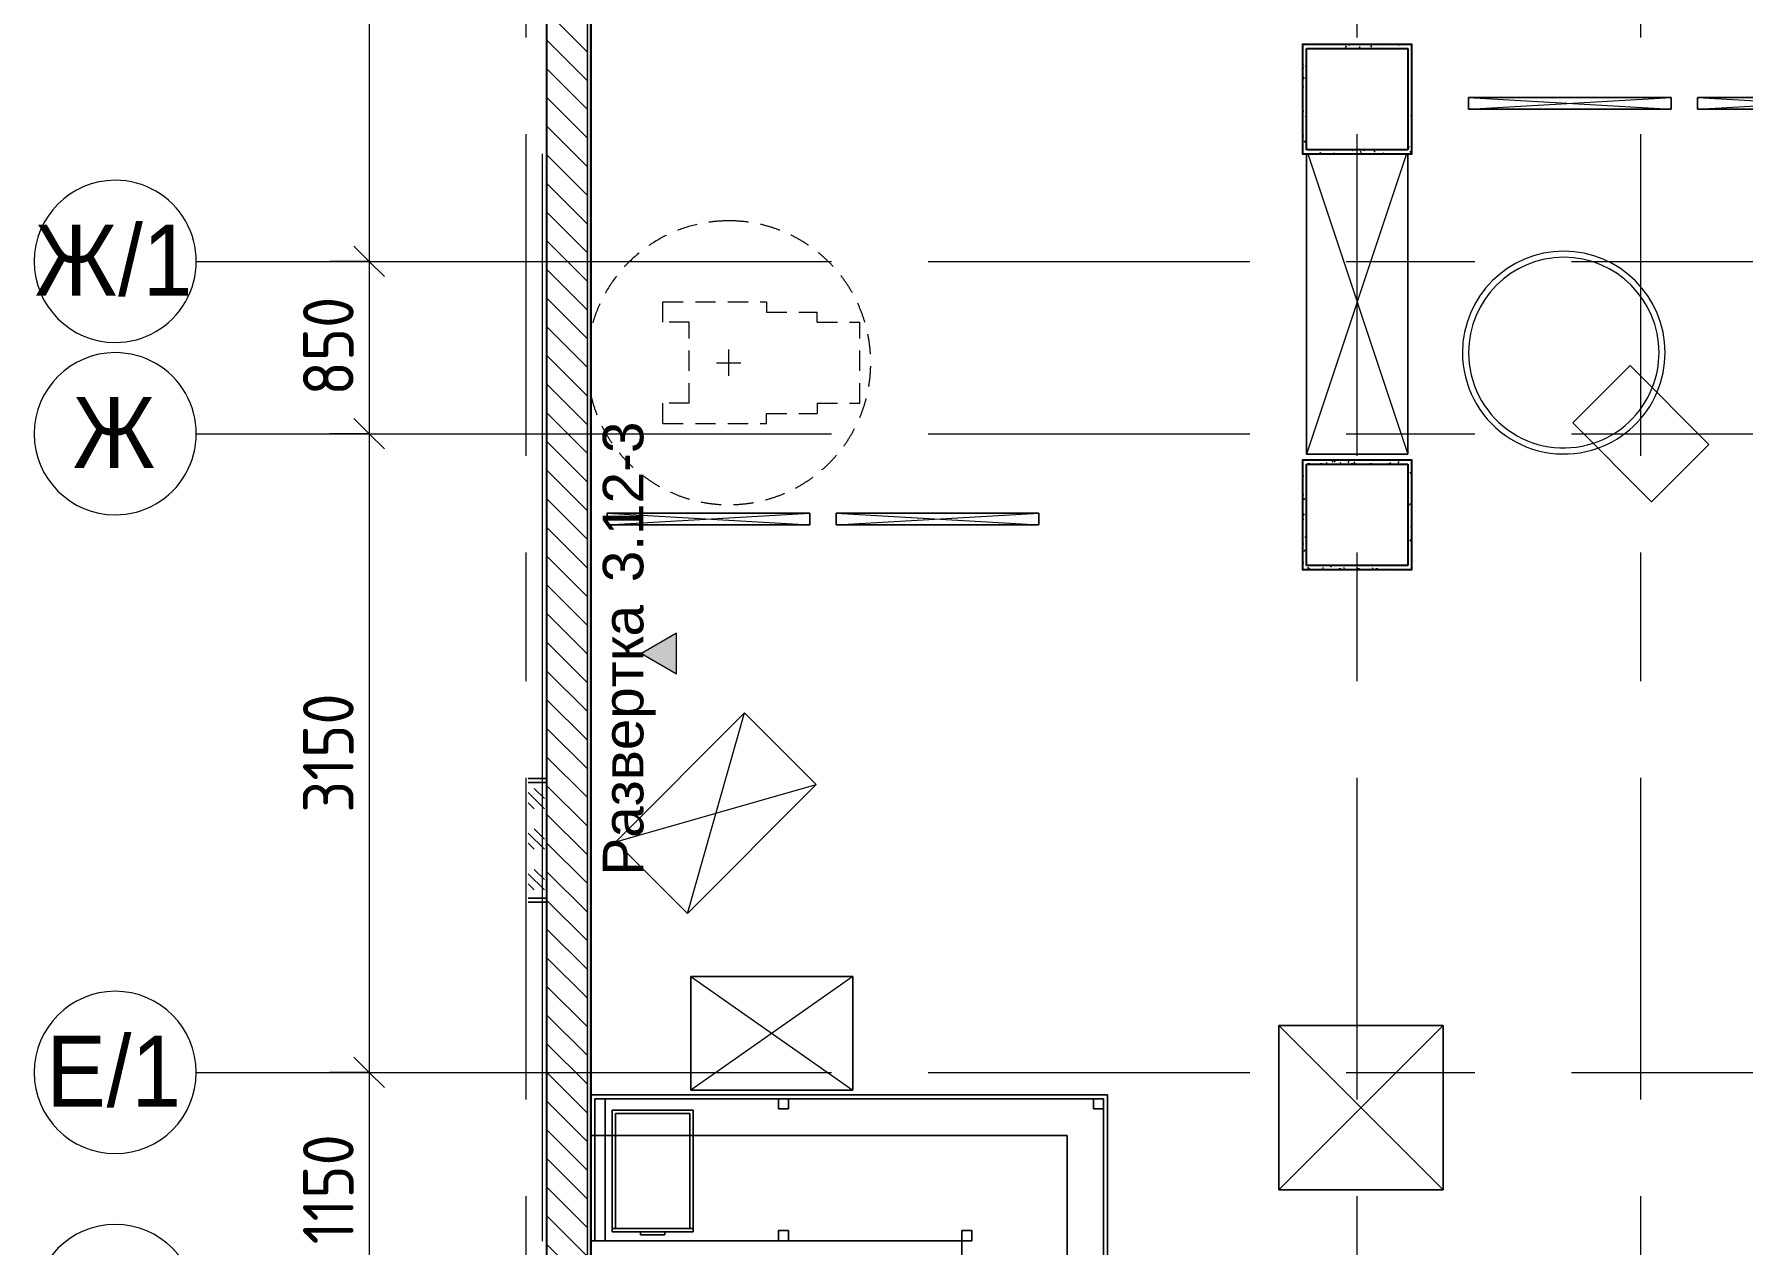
# Model space of a CAD drawing. Header units: millimetres. Extents: x 63432 to 177405, y -1987 to 27578.
# Drawn here: x 64032 to 72464, y 17300 to 23270 of the extents above; entities that cross this region are included whole.
import ezdxf

# ---------------------------------------------------------------- set-up
doc = ezdxf.new("R2010")
doc.units = ezdxf.units.MM
doc.linetypes.add('200_ШТРИХ__ш1_п0_6_', pattern=[160, 100, -60])
doc.linetypes.add('Осевая', pattern=[3175, 635, -476.25, 1587.5, -476.25])
for name, color, linetype, lineweight in [('A-ANNO-DIMS', 7, 'Continuous', 9), ('A-ANNO-DIMS-100', 7, 'Continuous', 9), ('A-WALL', 7, 'Continuous', 9), ('G-ANNO-SYMB', 7, 'Continuous', 9), ('I-FURN', 7, 'Continuous', 9), ('I-FURN-4', 7, '200_ШТРИХ__ш1_п0_6_', 13), ('I-FURN-5', 7, '200_ШТРИХ__ш1_п0_6_', 9), ('I-WALL', 7, 'Continuous', 9), ('Оси', 7, 'Continuous', 9), ('Оси-1', 7, 'Continuous', 20), ('Оси-2', 7, 'Осевая', 9)]:
    doc.layers.add(name, color=color, linetype=linetype, lineweight=lineweight)
for name, color, linetype, lineweight, true_color in [('A-WALL-1', 7, 'Continuous', 25, 0x3c3c3c), ('A-WALL-FNSH-2', 7, 'Continuous', 13, 0x3c3c3c), ('I-FURN-1', 7, 'Continuous', 9, 0xf0f0f0), ('I-FURN-3', 11, 'Continuous', 9, 0xffaaaa)]:
    doc.layers.add(name, color=color, linetype=linetype, lineweight=lineweight, true_color=true_color)
doc.styles.add('Arial', font='arial.ttf', dxfattribs={"width": 0.9, "height": 350})
doc.styles.add('Arial_1', font='arial.ttf', dxfattribs={"height": 200})
doc.styles.add('ISOCPEUR', font='isocpeur.ttf', dxfattribs={"width": 0.9, "height": 250})
doc.dimstyles.new('ISO-2_5_0_9К_БОЛЬШОЙ', dxfattribs={"dimscale": 304.8, "dimtxt": 248.995294, "dimasz": 0.492126, "dimexe": 0.393701, "dimexo": 0.984252, "dimgap": 0, "dimtad": 1, "dimdec": 0, "dimrnd": 10, "dimzin": 0, "dimdsep": 46, "dimtxsty": 'ISOCPEUR', "dimblk1": 'OBLIQUE', "dimblk2": 'OBLIQUE', "dimsah": 1, "dimcen": 0.09, "dimdle": 0.393701, "dimazin": 0, "dimtfac": 1, "dimtdec": 4, "dimtix": 1, "dimtmove": 0, "dimatfit": 3, "dimfxl": 1, "dimtvp": 1, "dimtolj": 1, "dimtzin": 0, "dimarcsym": 2})
pattern_1 = [(0, (0, 0), (121.92, 30.48), [10.058, -81.382, 10.058, -81.382, -487.68]), (0, (0, 0), (121.92, 30.48), [-182.88, 10.058, -172.822, 10.058, -81.382, -213.36]), (0, (0, 0), (121.92, 30.48), [-457.2, 10.058, -50.902, 10.058, -142.342]), (120, (45.72, 15.24), (-87.356454, 90.345817), [10.058, -81.382, 10.058, -81.382, -487.68]), (120, (45.72, 15.24), (-87.356454, 90.345817), [-182.88, 10.058, -172.822, 10.058, -81.382, -213.36]), (120, (45.72, 15.24), (-87.356454, 90.345817), [-457.2, 10.058, -50.902, 10.058, -142.342]), (240, (60.96, 76.2), (-34.563546, -120.825817), [10.058, -81.382, 10.058, -81.382, -487.68]), (240, (60.96, 76.2), (-34.563546, -120.825817), [-182.88, 10.058, -172.822, 10.058, -81.382, -213.36]), (240, (60.96, 76.2), (-34.563546, -120.825817), [-457.2, 10.058, -50.902, 10.058, -142.342])]

# ---------------------------------------------------------------- blocks, each defined once
blk = doc.blocks.new('Шкаф параметрический - 1_304 2-30449701-План разверток пом_3_12_ Этаж 3')
at = {"layer": 'I-FURN-1'}
for p, q in [((20, 6.7), (1500, 500)), ((1500, 500), (20, 500)), ((20, 500), (1500, 500)), ((20, 493.3), (1500, 0)), ((1500, 0), (1500, 500)), ((1500, 500), (1500, 0)), ((20, 0), (1500, 0)), ((1500, 0), (20, 0))]:
    blk.add_line(p, q, dxfattribs=at)
blk = doc.blocks.new('Перегородка - 4_39-26233664-План разверток пом_3_12_ Этаж 3')
at = {"layer": 'I-FURN-1'}
for p, q in [((0, 0), (1000, 58.2)), ((0, 58.2), (1000, 0)), ((1000, 58.2), (0, 58.2)), ((0, 58.2), (0, 0)), ((0, 0), (0, 58.2)), ((0, 58.2), (1000, 58.2)), ((0, 0), (1000, 0)), ((1000, 0), (0, 0)), ((1000, 0), (1000, 58.2)), ((1000, 58.2), (1000, 0))]:
    blk.add_line(p, q, dxfattribs=at)
blk = doc.blocks.new('ПУФ2 - 1_52а-32356763-План разверток пом_3_12_ Этаж 3')
at = {"layer": 'I-FURN-1'}
for radius, start, end in [(500, 360, 180), (500, 0, 180), (470, 360, 180), (470, 0, 180), (500, 180, 289.59586), (500, 180, 289.59586), (470, 180, 287.89029), (470, 180, 287.89029), (470, 338.36531, 360), (470, 338.36531, 360), (500, 336.89236, 360), (500, 336.89236, 360), (470, 288, 338.36531), (470, 288, 338.36531), (500, 289.59586, 336.89236), (500, 289.59586, 336.89236)]:
    blk.add_arc((0, 0), radius, start, end, dxfattribs=at)
blk = doc.blocks.new('Стол базовый прямоугольный - 1_74-26233720-План разверток пом_3_12_ Этаж 3')
at = {"layer": 'I-FURN-1'}
for p, q in [((275, 200), (-275, 200)), ((-275, 200), (-275, -200)), ((275, -200), (275, 200)), ((-275, -200), (275, -200))]:
    blk.add_line(p, q, dxfattribs=at)
blk = doc.blocks.new('FRT_2D_Символ _разворот МГН_1 - D1_4_Символ доступности разворота МГН _360__-18618045-План разверток пом_3_12_ Этаж 3')
at = {"layer": 'I-FURN'}
for p, q in [((-65, 0), (65, 0)), ((0, 60.4), (0, -59.6))]:
    blk.add_line(p, q, dxfattribs=at)
at = {"layer": 'I-FURN-4'}
for p, q in [((-300, 325.4), (-300, -185.8)), ((-300, 325.4), (-200, 325.4)), ((-200, 195.4), (-200, 325.4)), ((200, 325.4), (300, 325.4)), ((200, 195.4), (200, 325.4)), ((300, 325.4), (300, -185.8)), ((-200, 195.4), (200, 195.4)), ((-300, -185.8), (-250, -185.8)), ((-250, -185.8), (-250, -435.8)), ((300, -185.8), (250, -185.8)), ((250, -185.8), (250, -435.8)), ((-200, -435.8), (-250, -435.8)), ((-200, -435.8), (-200, -645.8)), ((200, -435.8), (250, -435.8)), ((200, -435.8), (200, -645.8)), ((-200, -645.8), (200, -645.8))]:
    blk.add_line(p, q, dxfattribs=at)
at = {"layer": 'I-FURN-5'}
for start, end in [(103.2624, 360), (360, 76.97475)]:
    blk.add_arc((0, 0), 700, start, end, dxfattribs=at)
blk = doc.blocks.new('Шкаф параметрический - 1_303-26231838-План разверток пом_3_12_ Этаж 3')
at = {"layer": 'I-FURN-1'}
for p, q in [((0, 0), (900, -500)), ((0, -500), (900, 0)), ((900, 0), (0, 0)), ((0, 0), (0, -500)), ((0, -500), (0, 0)), ((0, 0), (900, 0)), ((900, -500), (900, 0)), ((900, 0), (900, -500)), ((0, -500), (900, -500)), ((900, -500), (0, -500))]:
    blk.add_line(p, q, dxfattribs=at)
blk = doc.blocks.new('Шкаф параметрический - 1_125-26257964-План разверток пом_3_12_ Этаж 3')
at = {"layer": 'I-FURN-1'}
for p, q in [((0, 0), (560, 800)), ((0, 800), (560, 0)), ((560, 800), (0, 800)), ((0, 800), (0, 0)), ((0, 0), (0, 800)), ((0, 800), (560, 800)), ((560, 0), (560, 800)), ((560, 800), (560, 0)), ((0, 0), (560, 0)), ((560, 0), (0, 0))]:
    blk.add_line(p, q, dxfattribs=at)
blk = doc.blocks.new('Зеркало обычное - 5_36-29793586-План разверток пом_3_12_ Этаж 3')
at = {"layer": 'I-FURN'}
h = blk.add_hatch(dxfattribs=at)
h.set_pattern_fill('FP_29', color=256, style=0, pattern_type=2)
h.set_pattern_definition([(45, (50, 50), (-200, 0), [141.42, -141.42]), (45, (100, 50), (-200, 0), [70.71, -212.13]), (45, (50, 100), (-200, 0), [70.71, -212.13])])
h.paths.add_polyline_path([(285, 60), (-285, 60), (-285, -29.9), (285, -29.9)])
at = {"layer": 'I-FURN-1'}
for p, q in [((-305, 60), (-305, -29.9)), ((-305, -29.9), (-305, 60)), ((-285, 60), (-285, -29.9)), ((-285, -29.9), (-285, 60)), ((-285, -29.9), (-285, 60)), ((-285, -29.9), (-285, 60)), ((285, -29.9), (285, 60)), ((285, 60), (285, -29.9)), ((285, 60), (285, -29.9)), ((285, -29.9), (285, 60)), ((305, -29.9), (305, 60)), ((305, 60), (305, -29.9))]:
    blk.add_line(p, q, dxfattribs=at)
blk = doc.blocks.new('Шкаф параметрический - 1_306-26543793-План разверток пом_3_12_ Этаж 3')
at = {"layer": 'I-FURN-1'}
for p, q in [((0, 0), (810, 810)), ((0, 810), (810, 0)), ((810, 810), (0, 810)), ((0, 810), (0, 0)), ((0, 0), (0, 810)), ((0, 810), (810, 810)), ((810, 0), (810, 810)), ((810, 810), (810, 0)), ((0, 0), (810, 0)), ((810, 0), (0, 0))]:
    blk.add_line(p, q, dxfattribs=at)
blk = doc.blocks.new('Рецепция библиотеки - Рецепция библиотеки-32034482-План разверток пом_3_12_ Этаж 3')
at = {"layer": 'I-FURN-1'}
for p, q in [((1040, 940), (-1509, 940)), ((-1509, 940), (1040, 940)), ((1040, 940), (-1509, 940)), ((-1509, 940), (1040, 940)), ((1040, -2010), (1040, 940)), ((1040, 940), (1040, -2010)), ((1040, -2010), (1040, 940)), ((1040, 940), (1040, -2010)), ((-1440, 920), (-1490, 920)), ((-1490, 920), (-1490, 740)), ((-1490, 740), (-1490, 920)), ((-1490, 920), (-1440, 920)), ((-1490, 740), (-1490, 920)), ((-1490, 920), (1020, 920)), ((-1440, 920), (-1490, 920)), ((-1490, 920), (-1490, 740)), ((-1490, 920), (-1490, 740)), ((1020, 920), (-1490, 920)), ((-1490, 920), (1020, 920)), ((-1490, 740), (-1490, 920)), ((-1440, 740), (-1440, 920)), ((-1440, 920), (-1440, 740)), ((-585, 920), (-1440, 920)), ((-1005.3, 864.5), (-1405.3, 864.5)), ((-1405.3, 864.5), (-1405.3, 740)), ((-1405.3, 740), (-1405.3, 864.5)), ((-1405.3, 864.5), (-1005.3, 864.5)), ((-1005.3, 864.5), (-1405.3, 864.5)), ((-1405.3, 864.5), (-1405.3, 740)), ((-1405.3, 740), (-1405.3, 864.5)), ((-1405.3, 864.5), (-1005.3, 864.5)), ((-1005.3, 864.5), (-1405.3, 864.5)), ((-1405.3, 864.5), (-1405.3, 740)), ((-1405.3, 740), (-1405.3, 864.5)), ((-1405.3, 864.5), (-1005.3, 864.5)), ((-1389.3, 740), (-1389.3, 848.5)), ((-1389.3, 848.5), (-1021.3, 848.5)), ((-1021.3, 848.5), (-1389.3, 848.5)), ((-1389.3, 848.5), (-1389.3, 740)), ((-1021.3, 848.5), (-1021.3, 740)), ((-1021.3, 740), (-1021.3, 848.5)), ((-1005.3, 740), (-1005.3, 864.5)), ((-1005.3, 864.5), (-1005.3, 740)), ((-1005.3, 740), (-1005.3, 864.5)), ((-1005.3, 864.5), (-1005.3, 740)), ((-1005.3, 740), (-1005.3, 864.5)), ((-1005.3, 864.5), (-1005.3, 740)), ((-535, 920), (-585, 920)), ((-585, 920), (-585, 870)), ((-585, 870), (-585, 920)), ((-585, 920), (-535, 920)), ((-535, 920), (-585, 920)), ((-585, 870), (-535, 870)), ((-535, 870), (-585, 870)), ((-535, 870), (-535, 920)), ((-535, 920), (-535, 870)), ((970, 920), (-535, 920)), ((1020, 920), (970, 920)), ((970, 920), (970, 870)), ((970, 870), (970, 920)), ((970, 920), (1020, 920)), ((1020, 920), (970, 920)), ((970, 870), (1020, 870)), ((1020, 870), (970, 870)), ((1020, 870), (1020, 920)), ((1020, 920), (1020, 870)), ((1020, 920), (1020, -1990)), ((1020, 870), (1020, 920)), ((1020, -1990), (1020, 920)), ((1020, 920), (1020, -1990)), ((1020, -835), (1020, 870)), ((-1509, 740), (840, 740)), ((840, 740), (-1509, 740)), ((-1490, 740), (-1490, 220)), ((-1490, 220), (-1490, 740)), ((-1490, 220), (-1490, 740)), ((-1490, 740), (-1490, 220)), ((-1490, 740), (-1490, 220)), ((-1490, 220), (-1490, 740)), ((-1440, 220), (-1440, 740)), ((-1440, 740), (-1440, 220)), ((-1405.3, 740), (-1405.3, 280.5)), ((-1405.3, 280.5), (-1405.3, 740)), ((-1405.3, 740), (-1405.3, 280.5)), ((-1405.3, 280.5), (-1405.3, 740)), ((-1405.3, 740), (-1405.3, 264.5)), ((-1405.3, 264.5), (-1405.3, 740)), ((-1389.3, 280.5), (-1389.3, 740)), ((-1389.3, 740), (-1389.3, 280.5)), ((-1021.3, 740), (-1021.3, 280.5)), ((-1021.3, 280.5), (-1021.3, 740)), ((-1005.3, 280.5), (-1005.3, 740)), ((-1005.3, 740), (-1005.3, 280.5)), ((-1005.3, 280.5), (-1005.3, 740)), ((-1005.3, 740), (-1005.3, 280.5)), ((-1005.3, 264.5), (-1005.3, 740)), ((-1005.3, 740), (-1005.3, 264.5)), ((840, 740), (840, -2010)), ((840, -2010), (840, 740)), ((-1389.3, 280.5), (-1405.3, 280.5)), ((-1405.3, 280.5), (-1405.3, 264.5)), ((-1405.3, 264.5), (-1405.3, 280.5)), ((-1405.3, 280.5), (-1389.3, 280.5)), ((-1005.3, 280.5), (-1405.3, 280.5)), ((-1405.3, 280.5), (-1405.3, 264.5)), ((-1405.3, 264.5), (-1405.3, 280.5)), ((-1405.3, 280.5), (-1389.3, 280.5)), ((-1389.3, 280.5), (-1405.3, 280.5)), ((-1405.3, 280.5), (-1405.3, 264.5)), ((-1405.3, 264.5), (-1405.3, 280.5)), ((-1405.3, 280.5), (-1389.3, 280.5)), ((-1405.3, 280.5), (-1389.3, 280.5)), ((-1389.3, 280.5), (-1405.3, 280.5)), ((-1405.3, 280.5), (-1405.3, 264.5)), ((-1405.3, 264.5), (-1405.3, 280.5)), ((-1405.3, 264.5), (-1265.3, 264.5)), ((-1265.3, 264.5), (-1405.3, 264.5)), ((-1405.3, 264.5), (-1005.3, 264.5)), ((-1265.3, 264.5), (-1405.3, 264.5)), ((-1405.3, 264.5), (-1265.3, 264.5)), ((-1265.3, 264.5), (-1405.3, 264.5)), ((-1405.3, 264.5), (-1265.3, 264.5)), ((-1265.3, 264.5), (-1405.3, 264.5)), ((-1405.3, 264.5), (-1005.3, 264.5)), ((-1005.3, 264.5), (-1405.3, 264.5)), ((-1021.3, 280.5), (-1389.3, 280.5)), ((-1389.3, 280.5), (-1021.3, 280.5)), ((-1389.3, 280.5), (-1021.3, 280.5)), ((-1021.3, 280.5), (-1389.3, 280.5)), ((-1389.3, 280.5), (-1021.3, 280.5)), ((-1145.3, 264.5), (-1265.3, 264.5)), ((-1265.3, 264.5), (-1265.3, 249.5)), ((-1265.3, 249.5), (-1265.3, 264.5)), ((-1265.3, 264.5), (-1145.3, 264.5)), ((-1145.3, 264.5), (-1265.3, 264.5)), ((-1265.3, 264.5), (-1265.3, 249.5)), ((-1265.3, 249.5), (-1265.3, 264.5)), ((-1265.3, 264.5), (-1145.3, 264.5)), ((-1145.3, 264.5), (-1265.3, 264.5)), ((-1265.3, 264.5), (-1265.3, 249.5)), ((-1265.3, 249.5), (-1265.3, 264.5)), ((-1265.3, 264.5), (-1145.3, 264.5)), ((-1265.3, 264.5), (-1145.3, 264.5)), ((-1145.3, 264.5), (-1265.3, 264.5)), ((-1145.3, 264.5), (-1265.3, 264.5)), ((-1265.3, 264.5), (-1145.3, 264.5)), ((-1145.3, 264.5), (-1265.3, 264.5)), ((-1265.3, 264.5), (-1145.3, 264.5)), ((-1145.3, 264.5), (-1265.3, 264.5)), ((-1145.3, 249.5), (-1145.3, 264.5)), ((-1145.3, 264.5), (-1145.3, 249.5)), ((-1145.3, 249.5), (-1145.3, 264.5)), ((-1145.3, 264.5), (-1145.3, 249.5)), ((-1145.3, 249.5), (-1145.3, 264.5)), ((-1145.3, 264.5), (-1145.3, 249.5)), ((-1145.3, 264.5), (-1005.3, 264.5)), ((-1005.3, 264.5), (-1145.3, 264.5)), ((-1005.3, 264.5), (-1145.3, 264.5)), ((-1145.3, 264.5), (-1005.3, 264.5)), ((-1005.3, 264.5), (-1145.3, 264.5)), ((-1145.3, 264.5), (-1005.3, 264.5)), ((-1005.3, 264.5), (-1145.3, 264.5)), ((-1005.3, 280.5), (-1021.3, 280.5)), ((-1021.3, 280.5), (-1005.3, 280.5)), ((-1021.3, 280.5), (-1005.3, 280.5)), ((-1005.3, 280.5), (-1021.3, 280.5)), ((-1021.3, 280.5), (-1005.3, 280.5)), ((-1021.3, 280.5), (-1005.3, 280.5)), ((-1005.3, 280.5), (-1021.3, 280.5)), ((-1005.3, 264.5), (-1005.3, 280.5)), ((-1005.3, 280.5), (-1005.3, 264.5)), ((-1005.3, 264.5), (-1005.3, 280.5)), ((-1005.3, 280.5), (-1005.3, 264.5)), ((-1005.3, 264.5), (-1005.3, 280.5)), ((-1005.3, 280.5), (-1005.3, 264.5)), ((-1005.3, 264.5), (-1005.3, 280.5)), ((-1005.3, 280.5), (-1005.3, 264.5)), ((-535, 270), (-585, 270)), ((-585, 270), (-585, 220)), ((-585, 220), (-585, 270)), ((-585, 270), (-535, 270)), ((-535, 220), (-535, 270)), ((-535, 270), (-535, 220)), ((370, 270), (320, 270)), ((320, 270), (320, 220)), ((320, 220), (320, 270)), ((320, 270), (370, 270)), ((370, 220), (370, 270)), ((370, 270), (370, 220)), ((-1509, 220), (-1490, 220)), ((-1490, 220), (-1509, 220)), ((-1490, 220), (-1440, 220)), ((-1440, 220), (-1490, 220)), ((-1490, 220), (320, 220)), ((320, 220), (-1490, 220)), ((-1265.3, 249.5), (-1145.3, 249.5)), ((-1145.3, 249.5), (-1265.3, 249.5)), ((-1265.3, 249.5), (-1145.3, 249.5)), ((-1145.3, 249.5), (-1265.3, 249.5)), ((-1265.3, 249.5), (-1145.3, 249.5)), ((-1145.3, 249.5), (-1265.3, 249.5)), ((-585, 220), (-535, 220)), ((-535, 220), (-585, 220)), ((320, 220), (370, 220)), ((370, 220), (320, 220)), ((320, 220), (320, -1990)), ((320, -1990), (320, 220)), ((370, -835), (320, -835)), ((320, -835), (320, -885)), ((320, -885), (320, -835)), ((320, -835), (370, -835)), ((370, -885), (370, -835)), ((370, -835), (370, -885)), ((1020, -835), (970, -835)), ((970, -835), (970, -885)), ((970, -885), (970, -835)), ((970, -835), (1020, -835)), ((1020, -885), (1020, -835)), ((1020, -835), (1020, -885)), ((1020, -885), (1020, -835)), ((320, -885), (370, -885)), ((370, -885), (320, -885)), ((970, -885), (1020, -885)), ((1020, -885), (970, -885)), ((1020, -1940), (1020, -885)), ((369.2, -1509.4), (353.2, -1509.4)), ((353.2, -1509.4), (353.2, -1649.4)), ((353.2, -1649.4), (353.2, -1509.4)), ((353.2, -1509.4), (369.2, -1509.4)), ((369.2, -1509.4), (353.2, -1509.4)), ((353.2, -1509.4), (353.2, -1909.4)), ((353.2, -1649.4), (353.2, -1509.4)), ((353.2, -1509.4), (369.2, -1509.4)), ((369.2, -1509.4), (353.2, -1509.4)), ((353.2, -1509.4), (353.2, -1649.4)), ((353.2, -1649.4), (353.2, -1509.4)), ((353.2, -1509.4), (369.2, -1509.4)), ((369.2, -1509.4), (353.2, -1509.4)), ((353.2, -1509.4), (353.2, -1649.4)), ((353.2, -1649.4), (353.2, -1509.4)), ((353.2, -1509.4), (369.2, -1509.4)), ((840, -1509.4), (353.2, -1509.4)), ((353.2, -1509.4), (353.2, -1909.4)), ((353.2, -1909.4), (353.2, -1509.4)), ((353.2, -1509.4), (840, -1509.4)), ((369.2, -1525.4), (369.2, -1509.4)), ((369.2, -1509.4), (369.2, -1525.4)), ((369.2, -1909.4), (369.2, -1509.4)), ((369.2, -1509.4), (369.2, -1525.4)), ((369.2, -1525.4), (369.2, -1509.4)), ((369.2, -1509.4), (369.2, -1525.4)), ((840, -1509.4), (369.2, -1509.4)), ((369.2, -1509.4), (369.2, -1525.4)), ((369.2, -1525.4), (369.2, -1509.4)), ((369.2, -1509.4), (840, -1509.4)), ((840, -1509.4), (369.2, -1509.4)), ((369.2, -1509.4), (840, -1509.4)), ((953.2, -1509.4), (840, -1509.4)), ((840, -1509.4), (953.2, -1509.4)), ((953.2, -1509.4), (840, -1509.4)), ((840, -1509.4), (953.2, -1509.4)), ((953.2, -1509.4), (840, -1509.4)), ((840, -1509.4), (953.2, -1509.4)), ((953.2, -1909.4), (953.2, -1509.4)), ((953.2, -1509.4), (953.2, -1909.4)), ((953.2, -1909.4), (953.2, -1509.4)), ((953.2, -1509.4), (953.2, -1909.4)), ((953.2, -1909.4), (953.2, -1509.4)), ((953.2, -1509.4), (953.2, -1909.4)), ((369.2, -1893.4), (369.2, -1525.4)), ((369.2, -1525.4), (369.2, -1893.4)), ((369.2, -1525.4), (369.2, -1893.4)), ((369.2, -1893.4), (369.2, -1525.4)), ((369.2, -1525.4), (369.2, -1893.4)), ((369.2, -1525.4), (840, -1525.4)), ((840, -1525.4), (369.2, -1525.4)), ((840, -1525.4), (937.2, -1525.4)), ((937.2, -1525.4), (840, -1525.4)), ((937.2, -1525.4), (937.2, -1893.4)), ((937.2, -1893.4), (937.2, -1525.4)), ((353.2, -1649.4), (338.2, -1649.4)), ((338.2, -1649.4), (338.2, -1769.4)), ((338.2, -1769.4), (338.2, -1649.4)), ((338.2, -1649.4), (353.2, -1649.4)), ((353.2, -1649.4), (338.2, -1649.4)), ((338.2, -1649.4), (338.2, -1769.4)), ((338.2, -1769.4), (338.2, -1649.4)), ((338.2, -1649.4), (353.2, -1649.4)), ((353.2, -1649.4), (338.2, -1649.4)), ((338.2, -1649.4), (338.2, -1769.4)), ((338.2, -1769.4), (338.2, -1649.4)), ((338.2, -1649.4), (353.2, -1649.4)), ((353.2, -1769.4), (353.2, -1649.4)), ((353.2, -1649.4), (353.2, -1769.4)), ((353.2, -1769.4), (353.2, -1649.4)), ((353.2, -1649.4), (353.2, -1769.4)), ((353.2, -1769.4), (353.2, -1649.4)), ((353.2, -1649.4), (353.2, -1769.4)), ((353.2, -1649.4), (353.2, -1769.4)), ((353.2, -1769.4), (353.2, -1649.4)), ((353.2, -1769.4), (353.2, -1649.4)), ((353.2, -1649.4), (353.2, -1769.4)), ((353.2, -1769.4), (353.2, -1649.4)), ((353.2, -1649.4), (353.2, -1769.4)), ((353.2, -1769.4), (353.2, -1649.4)), ((338.2, -1769.4), (353.2, -1769.4)), ((353.2, -1769.4), (338.2, -1769.4)), ((338.2, -1769.4), (353.2, -1769.4)), ((353.2, -1769.4), (338.2, -1769.4)), ((338.2, -1769.4), (353.2, -1769.4)), ((353.2, -1769.4), (338.2, -1769.4)), ((353.2, -1769.4), (353.2, -1909.4)), ((353.2, -1909.4), (353.2, -1769.4)), ((353.2, -1909.4), (353.2, -1769.4)), ((353.2, -1769.4), (353.2, -1909.4)), ((353.2, -1909.4), (353.2, -1769.4)), ((353.2, -1769.4), (353.2, -1909.4)), ((353.2, -1909.4), (353.2, -1769.4)), ((353.2, -1909.4), (369.2, -1909.4)), ((369.2, -1909.4), (353.2, -1909.4)), ((353.2, -1909.4), (369.2, -1909.4)), ((369.2, -1909.4), (353.2, -1909.4)), ((353.2, -1909.4), (369.2, -1909.4)), ((369.2, -1909.4), (353.2, -1909.4)), ((353.2, -1909.4), (369.2, -1909.4)), ((369.2, -1909.4), (353.2, -1909.4)), ((353.2, -1909.4), (840, -1909.4)), ((840, -1909.4), (353.2, -1909.4)), ((369.2, -1909.4), (369.2, -1893.4)), ((369.2, -1893.4), (369.2, -1909.4)), ((369.2, -1893.4), (369.2, -1909.4)), ((369.2, -1909.4), (369.2, -1893.4)), ((369.2, -1893.4), (369.2, -1909.4)), ((840, -1893.4), (369.2, -1893.4)), ((369.2, -1893.4), (369.2, -1909.4)), ((369.2, -1909.4), (369.2, -1893.4)), ((369.2, -1893.4), (840, -1893.4)), ((369.2, -1909.4), (840, -1909.4)), ((840, -1909.4), (369.2, -1909.4)), ((369.2, -1909.4), (840, -1909.4)), ((840, -1909.4), (369.2, -1909.4)), ((937.2, -1893.4), (840, -1893.4)), ((840, -1893.4), (937.2, -1893.4)), ((840, -1909.4), (953.2, -1909.4)), ((953.2, -1909.4), (840, -1909.4)), ((840, -1909.4), (953.2, -1909.4)), ((953.2, -1909.4), (840, -1909.4)), ((840, -1909.4), (953.2, -1909.4)), ((953.2, -1909.4), (840, -1909.4)), ((840, -1940), (320, -1940)), ((320, -1940), (320, -1990)), ((320, -1990), (320, -1940)), ((320, -1940), (840, -1940)), ((320, -1990), (840, -1990)), ((840, -1990), (320, -1990)), ((840, -1990), (320, -1990)), ((320, -1990), (320, -2010)), ((320, -2010), (320, -1990)), ((320, -1990), (840, -1990)), ((320, -1990), (840, -1990)), ((840, -1990), (320, -1990)), ((320, -2010), (840, -2010)), ((840, -2010), (320, -2010)), ((1020, -1940), (840, -1940)), ((840, -1940), (1020, -1940)), ((840, -1990), (1020, -1990)), ((1020, -1990), (840, -1990)), ((1020, -1990), (840, -1990)), ((840, -1990), (1020, -1990)), ((840, -1990), (1020, -1990)), ((1020, -1990), (840, -1990)), ((840, -2010), (1040, -2010)), ((1040, -2010), (840, -2010)), ((840, -2010), (1020, -2010)), ((1020, -2010), (840, -2010)), ((1020, -1990), (1020, -1940)), ((1020, -1940), (1020, -1990)), ((1020, -1990), (1020, -1940)), ((1020, -2010), (1040, -2010)), ((1040, -2010), (1020, -2010))]:
    blk.add_line(p, q, dxfattribs=at)
blk = doc.blocks.new('Ось сетки - D8-29747960-План разверток пом_3_12_ Этаж 3')
at = {"layer": 'Оси-1'}
for start, end in [(360, 180), (180, 360)]:
    blk.add_arc((0, 0), 4, start, end, dxfattribs=at)
blk = doc.blocks.new('DIMBLOCK1-План разверток пом_3_12_ Этаж 3')
at = {"layer": 'A-ANNO-DIMS-100', "lineweight": 20}
for p, q in [((65684.9, 27000), (65609.9, 27075)), ((65684.9, 27000), (65759.9, 26925)), ((65684.9, 22150), (65609.9, 22225)), ((65684.9, 22150), (65759.9, 22075))]:
    blk.add_line(p, q, dxfattribs=at)
at = {"layer": 'A-ANNO-DIMS-100'}
for p, q in [((65684.9, 27120), (65684.9, 22150)), ((65491, 27000), (65804.9, 27000)), ((65684.9, 27000), (65491, 27000)), ((65491, 22150), (65804.9, 22150)), ((65684.9, 22150), (65491, 22150))]:
    blk.add_line(p, q, dxfattribs=at)
at = {"layer": 'A-ANNO-DIMS-100', "color": 0, "insert": (65358.3, 24247), "char_height": 250, "width": 787.208, "attachment_point": 1, "rotation": 90, "line_spacing_factor": 1.149209, "style": 'ISOCPEUR'}
blk.add_mtext('4850', dxfattribs=at)
blk = doc.blocks.new('_Oblique')
at = {"color": 0, "linetype": 'ByBlock', "lineweight": -2}
blk.add_line((-0.5, -0.5), (0.5, 0.5), dxfattribs=at)
blk = doc.blocks.new('DIMBLOCK2-План разверток пом_3_12_ Этаж 3')
at = {"layer": 'A-ANNO-DIMS-100', "lineweight": 20}
for p, q in [((65684.9, 22150), (65609.9, 22225)), ((65684.9, 22150), (65759.9, 22075)), ((65684.9, 21300), (65609.9, 21375)), ((65684.9, 21300), (65759.9, 21225))]:
    blk.add_line(p, q, dxfattribs=at)
at = {"layer": 'A-ANNO-DIMS-100'}
for p, q in [((65491, 22150), (65804.9, 22150)), ((65684.9, 22150), (65491, 22150)), ((65684.9, 22150), (65684.9, 21300)), ((65491, 21300), (65804.9, 21300)), ((65684.9, 21300), (65491, 21300))]:
    blk.add_line(p, q, dxfattribs=at)
at = {"layer": 'A-ANNO-DIMS-100', "color": 0, "insert": (65358.3, 21488), "char_height": 250, "width": 568.858, "attachment_point": 1, "rotation": 90, "line_spacing_factor": 1.149209, "style": 'ISOCPEUR'}
blk.add_mtext('850', dxfattribs=at)
blk = doc.blocks.new('DIMBLOCK3-План разверток пом_3_12_ Этаж 3')
at = {"layer": 'A-ANNO-DIMS-100', "lineweight": 20}
for p, q in [((65684.9, 21300), (65609.9, 21375)), ((65684.9, 21300), (65759.9, 21225)), ((65684.9, 18150), (65609.9, 18225)), ((65684.9, 18150), (65759.9, 18075))]:
    blk.add_line(p, q, dxfattribs=at)
at = {"layer": 'A-ANNO-DIMS-100'}
for p, q in [((65491, 21300), (65804.9, 21300)), ((65684.9, 21300), (65491, 21300)), ((65684.9, 21300), (65684.9, 18150)), ((65491, 18150), (65804.9, 18150)), ((65684.9, 18150), (65491, 18150))]:
    blk.add_line(p, q, dxfattribs=at)
at = {"layer": 'A-ANNO-DIMS-100', "color": 0, "insert": (65358.3, 19430.5), "char_height": 250, "width": 706.764, "attachment_point": 1, "rotation": 90, "line_spacing_factor": 1.149209, "style": 'ISOCPEUR'}
blk.add_mtext('3150', dxfattribs=at)
blk = doc.blocks.new('DIMBLOCK4-План разверток пом_3_12_ Этаж 3')
at = {"layer": 'A-ANNO-DIMS-100', "lineweight": 20}
for p, q in [((65684.9, 18150), (65609.9, 18225)), ((65684.9, 18150), (65759.9, 18075)), ((65684.9, 17000), (65609.9, 17075)), ((65684.9, 17000), (65759.9, 16925))]:
    blk.add_line(p, q, dxfattribs=at)
at = {"layer": 'A-ANNO-DIMS-100'}
for p, q in [((65491, 18150), (65804.9, 18150)), ((65684.9, 18150), (65491, 18150)), ((65684.9, 18150), (65684.9, 17000)), ((65491, 17000), (65804.9, 17000)), ((65684.9, 17000), (65491, 17000))]:
    blk.add_line(p, q, dxfattribs=at)
at = {"layer": 'A-ANNO-DIMS-100', "color": 0, "insert": (65358.3, 17302.1), "char_height": 250, "width": 655.049, "attachment_point": 1, "rotation": 90, "line_spacing_factor": 1.149209, "style": 'ISOCPEUR'}
blk.add_mtext('1150', dxfattribs=at)
blk = doc.blocks.new('Фасад - Марка фасада_Указатель-25386507-План разверток пом_3_12_ Этаж 3')
at = {"layer": 'G-ANNO-SYMB'}
blk.add_hatch(color=256, dxfattribs=at).paths.add_polyline_path([(-1, 0), (0, 1.732), (1, 0), (0, 0)])
for p, q in [((0, 1.732), (-1, 0)), ((1, 0), (0, 1.732)), ((-1, 0), (0, 0)), ((0, 0), (1, 0))]:
    blk.add_line(p, q, dxfattribs=at)

msp = doc.modelspace()

# ---------------------------------------------------------------- hatches: boundary and pattern name
at = {"layer": 'I-WALL'}
h = msp.add_hatch(dxfattribs=at)
h.set_pattern_fill('FP_30', color=256, style=0, pattern_type=2)
h.set_pattern_definition(pattern_1)
h.paths.add_polyline_path([(66780, 13620), (66780, 26900), (66760, 26900), (66760, 13620)])
h = msp.add_hatch(dxfattribs=at)
h.set_pattern_fill('FP_4', color=256, style=0, pattern_type=2)
h.set_pattern_definition([(135, (0, 0), (-70.71068, -70.71068), [])])
h.paths.add_polyline_path([(66560, 12320), (66760, 12320), (66760, 26500), (66560, 26500), (66560, 12716)])
h = msp.add_hatch(dxfattribs=at)
h.set_pattern_fill('FP_30', color=256, style=0, pattern_type=2)
h.set_pattern_definition(pattern_1)
h.paths.add_polyline_path([(70810, 23200), (70830, 23200), (70830, 23220), (70290, 23220), (70290, 23200), (70797.4, 23200)])
h = msp.add_hatch(dxfattribs=at)
h.set_pattern_fill('FP_30', color=256, style=0, pattern_type=2)
h.set_pattern_definition(pattern_1)
h.paths.add_polyline_path([(70310, 22680), (70310, 23200), (70290, 23200), (70290, 22680)])
h = msp.add_hatch(dxfattribs=at)
h.set_pattern_fill('FP_30', color=256, style=0, pattern_type=2)
h.set_pattern_definition(pattern_1)
h.paths.add_polyline_path([(70830, 22700), (70830, 23200), (70810, 23200), (70810, 22700)])
h = msp.add_hatch(dxfattribs=at)
h.set_pattern_fill('FP_30', color=256, style=0, pattern_type=2)
h.set_pattern_definition(pattern_1)
h.paths.add_polyline_path([(70310, 22680), (70830, 22680), (70830, 22700), (70310, 22700)])
h = msp.add_hatch(dxfattribs=at)
h.set_pattern_fill('FP_30', color=256, style=0, pattern_type=2)
h.set_pattern_definition(pattern_1)
h.paths.add_polyline_path([(70810, 21150), (70830, 21150), (70830, 21170), (70290, 21170), (70290, 21150), (70797.4, 21150)])
h = msp.add_hatch(dxfattribs=at)
h.set_pattern_fill('FP_30', color=256, style=0, pattern_type=2)
h.set_pattern_definition(pattern_1)
h.paths.add_polyline_path([(70310, 20630), (70310, 21150), (70290, 21150), (70290, 20630)])
h = msp.add_hatch(dxfattribs=at)
h.set_pattern_fill('FP_30', color=256, style=0, pattern_type=2)
h.set_pattern_definition(pattern_1)
h.paths.add_polyline_path([(70830, 20650), (70830, 21150), (70810, 21150), (70810, 20650)])
h = msp.add_hatch(dxfattribs=at)
h.set_pattern_fill('FP_30', color=256, style=0, pattern_type=2)
h.set_pattern_definition(pattern_1)
h.paths.add_polyline_path([(70310, 20630), (70830, 20630), (70830, 20650), (70310, 20650)])

# ---------------------------------------------------------------- linework, layer by layer
at = {"layer": 'A-WALL'}
msp.add_line((66760, 26500), (66760, 13600), dxfattribs=at)
at = {"layer": 'A-WALL-1'}
for p, q in [((66780, 16400.7), (66780, 26880)), ((66560, 26500), (66560, 12320)), ((70830, 23220), (70290, 23220)), ((70290, 23220), (70290, 22680)), ((70310, 23200), (70810, 23200)), ((70310, 22700), (70310, 23200)), ((70810, 23200), (70810, 22700)), ((70830, 22680), (70830, 23220)), ((70810, 22700), (70310, 22700)), ((70290, 22680), (70830, 22680)), ((70830, 21170), (70290, 21170)), ((70290, 21170), (70290, 20630)), ((70830, 20630), (70830, 21170)), ((70310, 21150), (70810, 21150)), ((70310, 20650), (70310, 21150)), ((70810, 21150), (70810, 20650)), ((70290, 20630), (70830, 20630)), ((70810, 20650), (70310, 20650))]:
    msp.add_line(p, q, dxfattribs=at)
at = {"layer": 'A-WALL-FNSH-2'}
for p, q in [((66781, 16400.7), (66781, 26879)), ((70831, 23221), (70289, 23221)), ((70289, 23221), (70289, 22679)), ((70831, 22679), (70831, 23221)), ((66539, 22679), (66539, 17320)), ((66540, 22679), (66539, 22679)), ((66540, 17320), (66540, 22679)), ((70289, 22679), (70831, 22679)), ((70831, 21171), (70289, 21171)), ((70289, 21171), (70289, 20629)), ((70831, 20629), (70831, 21171)), ((70289, 20629), (70831, 20629)), ((66539, 17320), (66540, 17320))]:
    msp.add_line(p, q, dxfattribs=at)
at = {"layer": 'Оси'}
for p, q in [((64831.7, 22150), (67331.7, 22150)), ((64831.7, 21300), (67331.7, 21300)), ((64831.7, 18150), (67331.7, 18150))]:
    msp.add_line(p, q, dxfattribs=at)
at = {"layer": 'Оси-2'}
for p, q in [((66460, 10554.5), (66460, 24898.1)), ((70560, 10554.5), (70560, 24898.1)), ((71960, 10554.5), (71960, 24898.1)), ((67331.7, 22150), (87551.6, 22150)), ((67331.7, 21300), (87551.6, 21300)), ((67331.7, 18150), (87551.6, 18150))]:
    msp.add_line(p, q, dxfattribs=at)

# ---------------------------------------------------------------- block references
at = {"layer": 'G-ANNO-SYMB', "xscale": 99.99999999999993, "yscale": 99.99999999999993, "zscale": 99.99999999999993, "rotation": 89.99999999999962}
msp.add_blockref('Фасад - Марка фасада_Указатель-25386507-План разверток пом_3_12_ Этаж 3', (67201.6, 20215.7), dxfattribs=at)
at = {"layer": 'I-FURN-1'}
for name, p in [('Перегородка - 4_39-26233664-План разверток пом_3_12_ Этаж 3', (71110, 22900)), ('Перегородка - 4_39-26233664-План разверток пом_3_12_ Этаж 3', (72240, 22900)), ('ПУФ2 - 1_52а-32356763-План разверток пом_3_12_ Этаж 3', (71580, 21700)), ('Перегородка - 4_39-26233664-План разверток пом_3_12_ Этаж 3', (66860, 20850)), ('Перегородка - 4_39-26233664-План разверток пом_3_12_ Этаж 3', (67990, 20850)), ('Рецепция библиотеки - Рецепция библиотеки-32034482-План разверток пом_3_12_ Этаж 3', (68289, 17099.7))]:
    msp.add_blockref(name, p, dxfattribs=at)
for name, p, rotation in [('Шкаф параметрический - 1_304 2-30449701-План разверток пом_3_12_ Этаж 3', (70310, 22700), 270.0000000000002), ('Стол базовый прямоугольный - 1_74-26233720-План разверток пом_3_12_ Этаж 3', (71960, 21300), 315.0000000000003), ('Шкаф параметрический - 1_303-26231838-План разверток пом_3_12_ Этаж 3', (66901.4, 19287.5), 44.99999999999972), ('Зеркало обычное - 5_36-29793586-План разверток пом_3_12_ Этаж 3', (66500, 19295), 269.9999999999998), ('Шкаф параметрический - 1_125-26257964-План разверток пом_3_12_ Этаж 3', (67272.2, 18622.5), 269.9999999999998), ('Шкаф параметрический - 1_306-26543793-План разверток пом_3_12_ Этаж 3', (70174, 18381.5), 270.0000000000002)]:
    msp.add_blockref(name, p, dxfattribs=dict(at, rotation=rotation))
at = {"layer": 'I-FURN-3', "rotation": 89.9999999999995}
msp.add_blockref('FRT_2D_Символ _разворот МГН_1 - D1_4_Символ доступности разворота МГН _360__-18618045-План разверток пом_3_12_ Этаж 3', (67460, 21650), dxfattribs=at)
at = {"layer": 'Оси-1', "xscale": 99.99999999999993, "yscale": 99.99999999999993, "zscale": 99.99999999999993}
for p, rotation in [((64431.7, 22150), 269.9999999999995), ((64431.7, 21300), 269.9999999999995), ((64431.7, 18150), 269.9999999999994), ((64431.7, 17000), 269.9999999999994)]:
    msp.add_blockref('Ось сетки - D8-29747960-План разверток пом_3_12_ Этаж 3', p, dxfattribs=dict(at, rotation=rotation))

# ---------------------------------------------------------------- texts
at = {"layer": 'G-ANNO-SYMB', "char_height": 200, "attachment_point": 1, "rotation": 90, "style": 'Arial_1'}
for s, insert, width in [(' 3.12-3', (66837.8, 20490.2), 1074.261), ('Развертка', (66837.8, 19120.9), 1659.493)]:
    msp.add_mtext(s, dxfattribs=dict(at, insert=insert, width=width))
at = {"layer": 'Оси', "char_height": 350, "attachment_point": 1, "style": 'Arial'}
for s, insert, width in [('/1', (64445.8, 22331), 454.557), ('\\fArial|b0|i0|c204|p34|;\\W.9;Ж', (64035, 22331), 497.848), ('\\fArial|b0|i0|c204|p34|;\\W.9;Ж', (64222.6, 21481), 497.848), ('\\fArial|b0|i0|c204|p34|;\\W.9;Е', (64091.7, 18331), 360.759), ('/1', (64389.3, 18331), 454.557)]:
    msp.add_mtext(s, dxfattribs=dict(at, insert=insert, width=width))

# ---------------------------------------------------------------- dimensions: what is measured, and where the dimension line sits
at = {"layer": 'A-ANNO-DIMS'}
for base, p1, p2, override, picture, middle in [((65684.9, 22150), (65791, 27000), (65791, 22150), {"dimpost": '<>', "dimfxl": 4849.999753}, 'DIMBLOCK1-План разверток пом_3_12_ Этаж 3', (65559.9, 24575)), ((65684.9, 21300), (65791, 22150), (65791, 21300), {"dimpost": '<>', "dimfxl": 850}, 'DIMBLOCK2-План разверток пом_3_12_ Этаж 3', (65559.9, 21725)), ((65684.9, 18150), (65791, 21300), (65791, 18150), {"dimpost": '<>', "dimfxl": 3150}, 'DIMBLOCK3-План разверток пом_3_12_ Этаж 3', (65559.9, 19725)), ((65684.9, 17000), (65791, 18150), (65791, 17000), {"dimpost": '<>', "dimfxl": 1150}, 'DIMBLOCK4-План разверток пом_3_12_ Этаж 3', (65559.9, 17575))]:
    dim = msp.add_linear_dim(base=base, p1=p1, p2=p2, angle=90, dimstyle='ISO-2_5_0_9К_БОЛЬШОЙ', override=override, dxfattribs=at)
    dim.commit()
    dim.dimension.update_dxf_attribs({"geometry": picture, "text_midpoint": middle})

doc.saveas('drawing.dxf')
